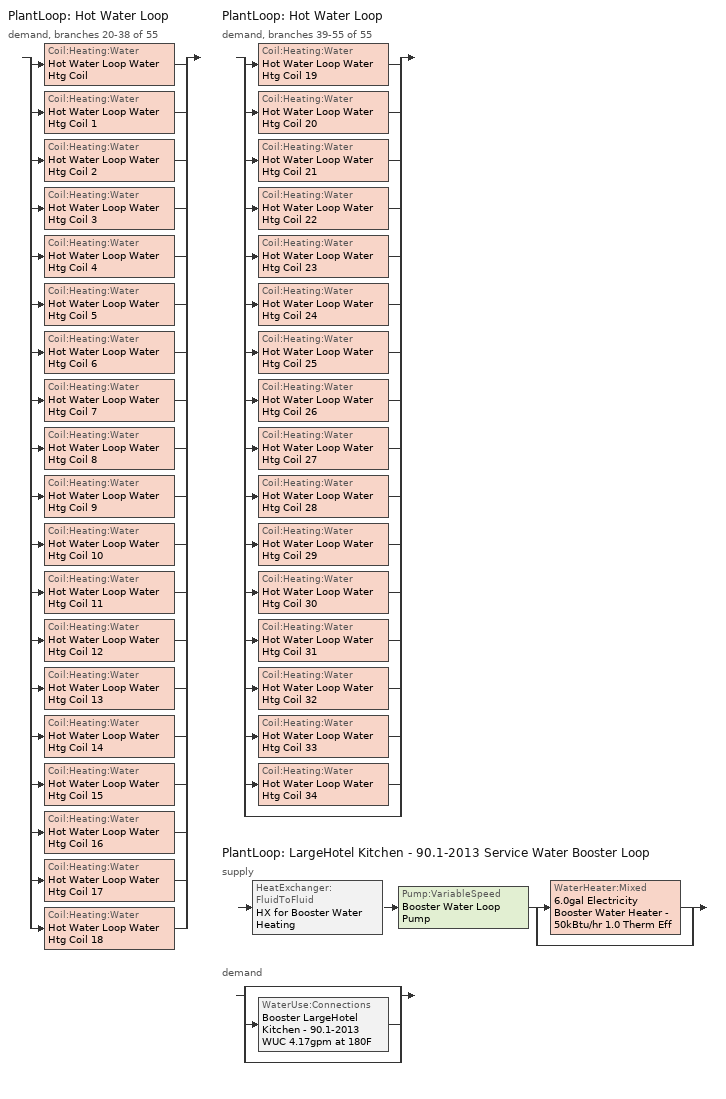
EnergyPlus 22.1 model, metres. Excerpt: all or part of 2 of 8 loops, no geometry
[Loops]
PlantLoop 'Hot Water Loop'
 demand, branches 20-38 of 55: split
  | Coil:Heating:Water 'Hot Water Loop Water Htg Coil'
  | Coil:Heating:Water 'Hot Water Loop Water Htg Coil 1'
  | Coil:Heating:Water 'Hot Water Loop Water Htg Coil 2'
  | Coil:Heating:Water 'Hot Water Loop Water Htg Coil 3'
  | Coil:Heating:Water 'Hot Water Loop Water Htg Coil 4'
  | Coil:Heating:Water 'Hot Water Loop Water Htg Coil 5'
  | Coil:Heating:Water 'Hot Water Loop Water Htg Coil 6'
  | Coil:Heating:Water 'Hot Water Loop Water Htg Coil 7'
  | Coil:Heating:Water 'Hot Water Loop Water Htg Coil 8'
  | Coil:Heating:Water 'Hot Water Loop Water Htg Coil 9'
  | Coil:Heating:Water 'Hot Water Loop Water Htg Coil 10'
  | Coil:Heating:Water 'Hot Water Loop Water Htg Coil 11'
  | Coil:Heating:Water 'Hot Water Loop Water Htg Coil 12'
  | Coil:Heating:Water 'Hot Water Loop Water Htg Coil 13'
  | Coil:Heating:Water 'Hot Water Loop Water Htg Coil 14'
  | Coil:Heating:Water 'Hot Water Loop Water Htg Coil 15'
  | Coil:Heating:Water 'Hot Water Loop Water Htg Coil 16'
  | Coil:Heating:Water 'Hot Water Loop Water Htg Coil 17'
  | Coil:Heating:Water 'Hot Water Loop Water Htg Coil 18'
PlantLoop 'Hot Water Loop'
 demand, branches 39-55 of 55: split
  | Coil:Heating:Water 'Hot Water Loop Water Htg Coil 19'
  | Coil:Heating:Water 'Hot Water Loop Water Htg Coil 20'
  | Coil:Heating:Water 'Hot Water Loop Water Htg Coil 21'
  | Coil:Heating:Water 'Hot Water Loop Water Htg Coil 22'
  | Coil:Heating:Water 'Hot Water Loop Water Htg Coil 23'
  | Coil:Heating:Water 'Hot Water Loop Water Htg Coil 24'
  | Coil:Heating:Water 'Hot Water Loop Water Htg Coil 25'
  | Coil:Heating:Water 'Hot Water Loop Water Htg Coil 26'
  | Coil:Heating:Water 'Hot Water Loop Water Htg Coil 27'
  | Coil:Heating:Water 'Hot Water Loop Water Htg Coil 28'
  | Coil:Heating:Water 'Hot Water Loop Water Htg Coil 29'
  | Coil:Heating:Water 'Hot Water Loop Water Htg Coil 30'
  | Coil:Heating:Water 'Hot Water Loop Water Htg Coil 31'
  | Coil:Heating:Water 'Hot Water Loop Water Htg Coil 32'
  | Coil:Heating:Water 'Hot Water Loop Water Htg Coil 33'
  | Coil:Heating:Water 'Hot Water Loop Water Htg Coil 34'
  | bypass
PlantLoop 'LargeHotel Kitchen - 90.1-2013 Service Water Booster Loop'
 supply: HeatExchanger:FluidToFluid 'HX for Booster Water Heating' > Pump:VariableSpeed 'Booster Water Loop Pump' > split
  | WaterHeater:Mixed '6.0gal Electricity Booster Water Heater - 50kBtu/hr 1.0 Therm Eff'
  | bypass
 demand: split
  | bypass
  | WaterUse:Connections 'Booster LargeHotel Kitchen - 90.1-2013 WUC 4.17gpm at 180F'
  | bypass
[ZoneControl:Thermostat] Temperature Difference Between Cutout And Setpoint {deltaC}=0
Name | Zone or ZoneList | Control Type Schedule | Control 1
Building Story 10 ThermalZone Thermostat | Building Story 10 ThermalZone | Building Story 10 ThermalZone Thermostat Schedule | Story Top Blended Space Type Thermostat
Building Story 10 ThermalZone 1 Thermostat | Building Story 10 ThermalZone 1 | Building Story 10 ThermalZone 1 Thermostat Schedule | Story Top Blended Space Type Thermostat 1
Building Story 10 ThermalZone 2 Thermostat | Building Story 10 ThermalZone 2 | Building Story 10 ThermalZone 2 Thermostat Schedule | Story Top Blended Space Type Thermostat 2
Building Story 10 ThermalZone 3 Thermostat | Building Story 10 ThermalZone 3 | Building Story 10 ThermalZone 3 Thermostat Schedule | Story Top Blended Space Type Thermostat 3
Building Story 10 ThermalZone 4 Thermostat | Building Story 10 ThermalZone 4 | Building Story 10 ThermalZone 4 Thermostat Schedule | Story Top Blended Space Type Thermostat 4
Building Story 4 ThermalZone Thermostat | Building Story 4 ThermalZone | Building Story 4 ThermalZone Thermostat Schedule | Story Mid3 Blended Space Type Thermostat
Building Story 4 ThermalZone 1 Thermostat | Building Story 4 ThermalZone 1 | Building Story 4 ThermalZone 1 Thermostat Schedule | Story Mid3 Blended Space Type Thermostat 1
Building Story 4 ThermalZone 2 Thermostat | Building Story 4 ThermalZone 2 | Building Story 4 ThermalZone 2 Thermostat Schedule | Story Mid3 Blended Space Type Thermostat 2
Building Story 4 ThermalZone 3 Thermostat | Building Story 4 ThermalZone 3 | Building Story 4 ThermalZone 3 Thermostat Schedule | Story Mid3 Blended Space Type Thermostat 3
Building Story 4 ThermalZone 4 Thermostat | Building Story 4 ThermalZone 4 | Building Story 4 ThermalZone 4 Thermostat Schedule | Story Mid3 Blended Space Type Thermostat 4
Building Story 5 ThermalZone Thermostat | Building Story 5 ThermalZone | Building Story 5 ThermalZone Thermostat Schedule | Story Mid4 Blended Space Type Thermostat
Building Story 5 ThermalZone 1 Thermostat | Building Story 5 ThermalZone 1 | Building Story 5 ThermalZone 1 Thermostat Schedule | Story Mid4 Blended Space Type Thermostat 1
Building Story 5 ThermalZone 2 Thermostat | Building Story 5 ThermalZone 2 | Building Story 5 ThermalZone 2 Thermostat Schedule | Story Mid4 Blended Space Type Thermostat 2
Building Story 5 ThermalZone 3 Thermostat | Building Story 5 ThermalZone 3 | Building Story 5 ThermalZone 3 Thermostat Schedule | Story Mid4 Blended Space Type Thermostat 3
Building Story 5 ThermalZone 4 Thermostat | Building Story 5 ThermalZone 4 | Building Story 5 ThermalZone 4 Thermostat Schedule | Story Mid4 Blended Space Type Thermostat 4
Building Story 6 ThermalZone Thermostat | Building Story 6 ThermalZone | Building Story 6 ThermalZone Thermostat Schedule | Story Mid5 Blended Space Type Thermostat
Building Story 6 ThermalZone 1 Thermostat | Building Story 6 ThermalZone 1 | Building Story 6 ThermalZone 1 Thermostat Schedule | Story Mid5 Blended Space Type Thermostat 1
Building Story 6 ThermalZone 2 Thermostat | Building Story 6 ThermalZone 2 | Building Story 6 ThermalZone 2 Thermostat Schedule | Story Mid5 Blended Space Type Thermostat 2
Building Story 6 ThermalZone 3 Thermostat | Building Story 6 ThermalZone 3 | Building Story 6 ThermalZone 3 Thermostat Schedule | Story Mid5 Blended Space Type Thermostat 3
Building Story 6 ThermalZone 4 Thermostat | Building Story 6 ThermalZone 4 | Building Story 6 ThermalZone 4 Thermostat Schedule | Story Mid5 Blended Space Type Thermostat 4
Building Story 7 ThermalZone Thermostat | Building Story 7 ThermalZone | Building Story 7 ThermalZone Thermostat Schedule | Story Mid6 Blended Space Type Thermostat
Building Story 7 ThermalZone 1 Thermostat | Building Story 7 ThermalZone 1 | Building Story 7 ThermalZone 1 Thermostat Schedule | Story Mid6 Blended Space Type Thermostat 1
Building Story 7 ThermalZone 2 Thermostat | Building Story 7 ThermalZone 2 | Building Story 7 ThermalZone 2 Thermostat Schedule | Story Mid6 Blended Space Type Thermostat 2
Building Story 7 ThermalZone 3 Thermostat | Building Story 7 ThermalZone 3 | Building Story 7 ThermalZone 3 Thermostat Schedule | Story Mid6 Blended Space Type Thermostat 3
Building Story 7 ThermalZone 4 Thermostat | Building Story 7 ThermalZone 4 | Building Story 7 ThermalZone 4 Thermostat Schedule | Story Mid6 Blended Space Type Thermostat 4
Building Story 8 ThermalZone Thermostat | Building Story 8 ThermalZone | Building Story 8 ThermalZone Thermostat Schedule | Story Mid7 Blended Space Type Thermostat
Building Story 8 ThermalZone 1 Thermostat | Building Story 8 ThermalZone 1 | Building Story 8 ThermalZone 1 Thermostat Schedule | Story Mid7 Blended Space Type Thermostat 1
Building Story 8 ThermalZone 2 Thermostat | Building Story 8 ThermalZone 2 | Building Story 8 ThermalZone 2 Thermostat Schedule | Story Mid7 Blended Space Type Thermostat 2
Building Story 8 ThermalZone 3 Thermostat | Building Story 8 ThermalZone 3 | Building Story 8 ThermalZone 3 Thermostat Schedule | Story Mid7 Blended Space Type Thermostat 3
Building Story 8 ThermalZone 4 Thermostat | Building Story 8 ThermalZone 4 | Building Story 8 ThermalZone 4 Thermostat Schedule | Story Mid7 Blended Space Type Thermostat 4
Building Story 9 ThermalZone Thermostat | Building Story 9 ThermalZone | Building Story 9 ThermalZone Thermostat Schedule | Story Mid8 Blended Space Type Thermostat
Building Story 9 ThermalZone 1 Thermostat | Building Story 9 ThermalZone 1 | Building Story 9 ThermalZone 1 Thermostat Schedule | Story Mid8 Blended Space Type Thermostat 1
Building Story 9 ThermalZone 2 Thermostat | Building Story 9 ThermalZone 2 | Building Story 9 ThermalZone 2 Thermostat Schedule | Story Mid8 Blended Space Type Thermostat 2
Building Story 9 ThermalZone 3 Thermostat | Building Story 9 ThermalZone 3 | Building Story 9 ThermalZone 3 Thermostat Schedule | Story Mid8 Blended Space Type Thermostat 3
Building Story 9 ThermalZone 4 Thermostat | Building Story 9 ThermalZone 4 | Building Story 9 ThermalZone 4 Thermostat Schedule | Story Mid8 Blended Space Type Thermostat 4
[ThermostatSetpoint:DualSetpoint] Heating Setpoint Temperature Schedule=HotelLarge Adva_OccGuestRoom_HtgSP_Sch; Cooling Setpoint Temperature Schedule=HotelLarge Adva_OccGuestRoom_ClgSP_Sch
Story Top Blended Space Type Thermostat; Story Top Blended Space Type Thermostat 1; Story Top Blended Space Type Thermostat 2; Story Top Blended Space Type Thermostat 3; Story Top Blended Space Type Thermostat 4; Story Mid3 Blended Space Type Thermostat; Story Mid3 Blended Space Type Thermostat 1; Story Mid3 Blended Space Type Thermostat 2; Story Mid3 Blended Space Type Thermostat 3; Story Mid3 Blended Space Type Thermostat 4; Story Mid4 Blended Space Type Thermostat; Story Mid4 Blended Space Type Thermostat 1; Story Mid4 Blended Space Type Thermostat 2; Story Mid4 Blended Space Type Thermostat 3; Story Mid4 Blended Space Type Thermostat 4; Story Mid5 Blended Space Type Thermostat; Story Mid5 Blended Space Type Thermostat 1; Story Mid5 Blended Space Type Thermostat 2; Story Mid5 Blended Space Type Thermostat 3; Story Mid5 Blended Space Type Thermostat 4; Story Mid6 Blended Space Type Thermostat; Story Mid6 Blended Space Type Thermostat 1; Story Mid6 Blended Space Type Thermostat 2; Story Mid6 Blended Space Type Thermostat 3; Story Mid6 Blended Space Type Thermostat 4; Story Mid7 Blended Space Type Thermostat; Story Mid7 Blended Space Type Thermostat 1; Story Mid7 Blended Space Type Thermostat 2; Story Mid7 Blended Space Type Thermostat 3; Story Mid7 Blended Space Type Thermostat 4; Story Mid8 Blended Space Type Thermostat; Story Mid8 Blended Space Type Thermostat 1; Story Mid8 Blended Space Type Thermostat 2; Story Mid8 Blended Space Type Thermostat 3; Story Mid8 Blended Space Type Thermostat 4
[Coil:Heating:Water] Availability Schedule=Always On Discrete; U-Factor Times Area Value {W/K}=Autosize; Maximum Water Flow Rate {m3/s}=Autosize; Performance Input Method=UFactorTimesAreaAndDesignWaterFlowRate; Rated Capacity {W}=Autosize; Rated Inlet Water Temperature {C}=82.2222; Rated Inlet Air Temperature {C}=16.6; Rated Outlet Water Temperature {C}=71.1111; Rated Outlet Air Temperature {C}=32.2; Rated Ratio for Air and Water Convection=0.5
Hot Water Loop Water Htg Coil; Hot Water Loop Water Htg Coil 2; Hot Water Loop Water Htg Coil 4; Hot Water Loop Water Htg Coil 1; Hot Water Loop Water Htg Coil 3; Hot Water Loop Water Htg Coil 5; Hot Water Loop Water Htg Coil 7; Hot Water Loop Water Htg Coil 9; Hot Water Loop Water Htg Coil 6; Hot Water Loop Water Htg Coil 8; Hot Water Loop Water Htg Coil 10; Hot Water Loop Water Htg Coil 12; Hot Water Loop Water Htg Coil 14; Hot Water Loop Water Htg Coil 11; Hot Water Loop Water Htg Coil 13; Hot Water Loop Water Htg Coil 15; Hot Water Loop Water Htg Coil 17; Hot Water Loop Water Htg Coil 19; Hot Water Loop Water Htg Coil 16; Hot Water Loop Water Htg Coil 18; Hot Water Loop Water Htg Coil 20; Hot Water Loop Water Htg Coil 22; Hot Water Loop Water Htg Coil 24; Hot Water Loop Water Htg Coil 21; Hot Water Loop Water Htg Coil 23; Hot Water Loop Water Htg Coil 25; Hot Water Loop Water Htg Coil 27; Hot Water Loop Water Htg Coil 29; Hot Water Loop Water Htg Coil 26; Hot Water Loop Water Htg Coil 28; Hot Water Loop Water Htg Coil 30; Hot Water Loop Water Htg Coil 32; Hot Water Loop Water Htg Coil 34; Hot Water Loop Water Htg Coil 31; Hot Water Loop Water Htg Coil 33
[Zone equipment]
Building Story 10 ThermalZone: Building Story 10 ThermalZone PTAC
Building Story 10 ThermalZone 1: Building Story 10 ThermalZone 1 PTAC
Building Story 10 ThermalZone 2: Building Story 10 ThermalZone 2 PTAC
Building Story 10 ThermalZone 3: Building Story 10 ThermalZone 3 PTAC
Building Story 10 ThermalZone 4: Building Story 10 ThermalZone 4 PTAC
Building Story 4 ThermalZone: Building Story 4 ThermalZone PTAC
Building Story 4 ThermalZone 1: Building Story 4 ThermalZone 1 PTAC
Building Story 4 ThermalZone 2: Building Story 4 ThermalZone 2 PTAC
Building Story 4 ThermalZone 3: Building Story 4 ThermalZone 3 PTAC
Building Story 4 ThermalZone 4: Building Story 4 ThermalZone 4 PTAC
Building Story 5 ThermalZone: Building Story 5 ThermalZone PTAC
Building Story 5 ThermalZone 1: Building Story 5 ThermalZone 1 PTAC
Building Story 5 ThermalZone 2: Building Story 5 ThermalZone 2 PTAC
Building Story 5 ThermalZone 3: Building Story 5 ThermalZone 3 PTAC
Building Story 5 ThermalZone 4: Building Story 5 ThermalZone 4 PTAC
Building Story 6 ThermalZone: Building Story 6 ThermalZone PTAC
Building Story 6 ThermalZone 1: Building Story 6 ThermalZone 1 PTAC
Building Story 6 ThermalZone 2: Building Story 6 ThermalZone 2 PTAC
Building Story 6 ThermalZone 3: Building Story 6 ThermalZone 3 PTAC
Building Story 6 ThermalZone 4: Building Story 6 ThermalZone 4 PTAC
Building Story 7 ThermalZone: Building Story 7 ThermalZone PTAC
Building Story 7 ThermalZone 1: Building Story 7 ThermalZone 1 PTAC
Building Story 7 ThermalZone 2: Building Story 7 ThermalZone 2 PTAC
Building Story 7 ThermalZone 3: Building Story 7 ThermalZone 3 PTAC
Building Story 7 ThermalZone 4: Building Story 7 ThermalZone 4 PTAC
Building Story 8 ThermalZone: Building Story 8 ThermalZone PTAC
Building Story 8 ThermalZone 1: Building Story 8 ThermalZone 1 PTAC
Building Story 8 ThermalZone 2: Building Story 8 ThermalZone 2 PTAC
Building Story 8 ThermalZone 3: Building Story 8 ThermalZone 3 PTAC
Building Story 8 ThermalZone 4: Building Story 8 ThermalZone 4 PTAC
Building Story 9 ThermalZone: Building Story 9 ThermalZone PTAC
Building Story 9 ThermalZone 1: Building Story 9 ThermalZone 1 PTAC
Building Story 9 ThermalZone 2: Building Story 9 ThermalZone 2 PTAC
Building Story 9 ThermalZone 3: Building Story 9 ThermalZone 3 PTAC
Building Story 9 ThermalZone 4: Building Story 9 ThermalZone 4 PTAC
[Sizing:Zone] Zone Cooling Design Supply Air Temperature Input Method=SupplyAirTemperature; Zone Cooling Design Supply Air Temperature {C}=13.8889; Zone Cooling Design Supply Air Temperature Difference {deltaC}=11.11; Zone Heating Design Supply Air Temperature Input Method=SupplyAirTemperature; Zone Heating Design Supply Air Temperature {C}=50; Zone Heating Design Supply Air Temperature Difference {deltaC}=11.11; Zone Cooling Design Supply Air Humidity Ratio {kgWater/kgDryAir}=0.008; Zone Heating Design Supply Air Humidity Ratio {kgWater/kgDryAir}=0.008; Cooling Design Air Flow Method=DesignDay; Cooling Design Air Flow Rate {m3/s}=0; Cooling Minimum Air Flow per Zone Floor Area {m3/s-m2}=0.000762; Cooling Minimum Air Flow {m3/s}=0; Cooling Minimum Air Flow Fraction=0; Heating Design Air Flow Method=DesignDay; Heating Design Air Flow Rate {m3/s}=0; Heating Maximum Air Flow per Zone Floor Area {m3/s-m2}=0.002032; Heating Maximum Air Flow {m3/s}=0.141576; Heating Maximum Air Flow Fraction=0.3; Account for Dedicated Outdoor Air System=No
Name | Design Specification Outdoor Air Object
Building Story 10 ThermalZone; Building Story 10 ThermalZone 1; Building Story 10 ThermalZone 2; Building Story 10 ThermalZone 3; Building Story 10 ThermalZone 4 | Blended OA 9
Building Story 4 ThermalZone; Building Story 4 ThermalZone 1; Building Story 4 ThermalZone 2; Building Story 4 ThermalZone 3; Building Story 4 ThermalZone 4 | Blended OA 3
Building Story 5 ThermalZone; Building Story 5 ThermalZone 1; Building Story 5 ThermalZone 2; Building Story 5 ThermalZone 3; Building Story 5 ThermalZone 4 | Blended OA 4
Building Story 6 ThermalZone; Building Story 6 ThermalZone 1; Building Story 6 ThermalZone 2; Building Story 6 ThermalZone 3; Building Story 6 ThermalZone 4 | Blended OA 5
Building Story 7 ThermalZone; Building Story 7 ThermalZone 1; Building Story 7 ThermalZone 2; Building Story 7 ThermalZone 3; Building Story 7 ThermalZone 4 | Blended OA 6
Building Story 8 ThermalZone; Building Story 8 ThermalZone 1; Building Story 8 ThermalZone 2; Building Story 8 ThermalZone 3; Building Story 8 ThermalZone 4 | Blended OA 7
Building Story 9 ThermalZone; Building Story 9 ThermalZone 1; Building Story 9 ThermalZone 2; Building Story 9 ThermalZone 3; Building Story 9 ThermalZone 4 | Blended OA 8
[DesignSpecification:OutdoorAir] Outdoor Air Method=Sum; Outdoor Air Flow per Person {m3/s-person}=0.00235974; Outdoor Air Flow per Zone Floor Area {m3/s-m2}=0.0003048; Outdoor Air Flow per Zone {m3/s}=0; Outdoor Air Flow Air Changes per Hour {1/hr}=0
Blended OA 9; Blended OA 3; Blended OA 4; Blended OA 5; Blended OA 6; Blended OA 7; Blended OA 8
[ZoneHVAC:PackagedTerminalAirConditioner] Availability Schedule=Always On Discrete; Cooling Supply Air Flow Rate {m3/s}=Autosize; Heating Supply Air Flow Rate {m3/s}=Autosize; No Load Supply Air Flow Rate {m3/s}=Autosize; Cooling Outdoor Air Flow Rate {m3/s}=Autosize; Heating Outdoor Air Flow Rate {m3/s}=Autosize; No Load Outdoor Air Flow Rate {m3/s}=Autosize; Fan Placement=DrawThrough; Supply Air Fan Operating Mode Schedule=Always Off Discrete
Name | Supply Air Fan | Heating Coil | Cooling Coil
Building Story 10 ThermalZone PTAC | Building Story 10 ThermalZone PTAC Fan | Hot Water Loop Water Htg Coil | Building Story 10 ThermalZone PTAC 1spd DX AC Clg Coil 371kBtu/hr 9.5EER
Building Story 10 ThermalZone 1 PTAC | Building Story 10 ThermalZone 1 PTAC Fan | Hot Water Loop Water Htg Coil 2 | Building Story 10 ThermalZone 1 PTAC 1spd DX AC Clg Coil 79kBtu/hr 9.5EER
Building Story 10 ThermalZone 2 PTAC | Building Story 10 ThermalZone 2 PTAC Fan | Hot Water Loop Water Htg Coil 4 | Building Story 10 ThermalZone 2 PTAC 1spd DX AC Clg Coil 136kBtu/hr 9.5EER
Building Story 10 ThermalZone 3 PTAC | Building Story 10 ThermalZone 3 PTAC Fan | Hot Water Loop Water Htg Coil 1 | Building Story 10 ThermalZone 3 PTAC 1spd DX AC Clg Coil 54kBtu/hr 9.5EER
Building Story 10 ThermalZone 4 PTAC | Building Story 10 ThermalZone 4 PTAC Fan | Hot Water Loop Water Htg Coil 3 | Building Story 10 ThermalZone 4 PTAC 1spd DX AC Clg Coil 119kBtu/hr 9.5EER
Building Story 4 ThermalZone PTAC | Building Story 4 ThermalZone PTAC Fan | Hot Water Loop Water Htg Coil 5 | Building Story 4 ThermalZone PTAC 1spd DX AC Clg Coil 282kBtu/hr 9.5EER
Building Story 4 ThermalZone 1 PTAC | Building Story 4 ThermalZone 1 PTAC Fan | Hot Water Loop Water Htg Coil 7 | Building Story 4 ThermalZone 1 PTAC 1spd DX AC Clg Coil 78kBtu/hr 9.5EER
Building Story 4 ThermalZone 2 PTAC | Building Story 4 ThermalZone 2 PTAC Fan | Hot Water Loop Water Htg Coil 9 | Building Story 4 ThermalZone 2 PTAC 1spd DX AC Clg Coil 123kBtu/hr 9.5EER
Building Story 4 ThermalZone 3 PTAC | Building Story 4 ThermalZone 3 PTAC Fan | Hot Water Loop Water Htg Coil 6 | Building Story 4 ThermalZone 3 PTAC 1spd DX AC Clg Coil 50kBtu/hr 9.5EER
Building Story 4 ThermalZone 4 PTAC | Building Story 4 ThermalZone 4 PTAC Fan | Hot Water Loop Water Htg Coil 8 | Building Story 4 ThermalZone 4 PTAC 1spd DX AC Clg Coil 107kBtu/hr 9.5EER
Building Story 5 ThermalZone PTAC | Building Story 5 ThermalZone PTAC Fan | Hot Water Loop Water Htg Coil 10 | Building Story 5 ThermalZone PTAC 1spd DX AC Clg Coil 283kBtu/hr 9.5EER
Building Story 5 ThermalZone 1 PTAC | Building Story 5 ThermalZone 1 PTAC Fan | Hot Water Loop Water Htg Coil 12 | Building Story 5 ThermalZone 1 PTAC 1spd DX AC Clg Coil 78kBtu/hr 9.5EER
Building Story 5 ThermalZone 2 PTAC | Building Story 5 ThermalZone 2 PTAC Fan | Hot Water Loop Water Htg Coil 14 | Building Story 5 ThermalZone 2 PTAC 1spd DX AC Clg Coil 135kBtu/hr 9.5EER
Building Story 5 ThermalZone 3 PTAC | Building Story 5 ThermalZone 3 PTAC Fan | Hot Water Loop Water Htg Coil 11 | Building Story 5 ThermalZone 3 PTAC 1spd DX AC Clg Coil 53kBtu/hr 9.5EER
Building Story 5 ThermalZone 4 PTAC | Building Story 5 ThermalZone 4 PTAC Fan | Hot Water Loop Water Htg Coil 13 | Building Story 5 ThermalZone 4 PTAC 1spd DX AC Clg Coil 119kBtu/hr 9.5EER
Building Story 6 ThermalZone PTAC | Building Story 6 ThermalZone PTAC Fan | Hot Water Loop Water Htg Coil 15 | Building Story 6 ThermalZone PTAC 1spd DX AC Clg Coil 282kBtu/hr 9.5EER
Building Story 6 ThermalZone 1 PTAC | Building Story 6 ThermalZone 1 PTAC Fan | Hot Water Loop Water Htg Coil 17 | Building Story 6 ThermalZone 1 PTAC 1spd DX AC Clg Coil 78kBtu/hr 9.5EER
Building Story 6 ThermalZone 2 PTAC | Building Story 6 ThermalZone 2 PTAC Fan | Hot Water Loop Water Htg Coil 19 | Building Story 6 ThermalZone 2 PTAC 1spd DX AC Clg Coil 135kBtu/hr 9.5EER
Building Story 6 ThermalZone 3 PTAC | Building Story 6 ThermalZone 3 PTAC Fan | Hot Water Loop Water Htg Coil 16 | Building Story 6 ThermalZone 3 PTAC 1spd DX AC Clg Coil 54kBtu/hr 9.5EER
Building Story 6 ThermalZone 4 PTAC | Building Story 6 ThermalZone 4 PTAC Fan | Hot Water Loop Water Htg Coil 18 | Building Story 6 ThermalZone 4 PTAC 1spd DX AC Clg Coil 118kBtu/hr 9.5EER
Building Story 7 ThermalZone PTAC | Building Story 7 ThermalZone PTAC Fan | Hot Water Loop Water Htg Coil 20 | Building Story 7 ThermalZone PTAC 1spd DX AC Clg Coil 282kBtu/hr 9.5EER
Building Story 7 ThermalZone 1 PTAC | Building Story 7 ThermalZone 1 PTAC Fan | Hot Water Loop Water Htg Coil 22 | Building Story 7 ThermalZone 1 PTAC 1spd DX AC Clg Coil 78kBtu/hr 9.5EER
Building Story 7 ThermalZone 2 PTAC | Building Story 7 ThermalZone 2 PTAC Fan | Hot Water Loop Water Htg Coil 24 | Building Story 7 ThermalZone 2 PTAC 1spd DX AC Clg Coil 135kBtu/hr 9.5EER
Building Story 7 ThermalZone 3 PTAC | Building Story 7 ThermalZone 3 PTAC Fan | Hot Water Loop Water Htg Coil 21 | Building Story 7 ThermalZone 3 PTAC 1spd DX AC Clg Coil 54kBtu/hr 9.5EER
Building Story 7 ThermalZone 4 PTAC | Building Story 7 ThermalZone 4 PTAC Fan | Hot Water Loop Water Htg Coil 23 | Building Story 7 ThermalZone 4 PTAC 1spd DX AC Clg Coil 118kBtu/hr 9.5EER
Building Story 8 ThermalZone PTAC | Building Story 8 ThermalZone PTAC Fan | Hot Water Loop Water Htg Coil 25 | Building Story 8 ThermalZone PTAC 1spd DX AC Clg Coil 282kBtu/hr 9.5EER
Building Story 8 ThermalZone 1 PTAC | Building Story 8 ThermalZone 1 PTAC Fan | Hot Water Loop Water Htg Coil 27 | Building Story 8 ThermalZone 1 PTAC 1spd DX AC Clg Coil 78kBtu/hr 9.5EER
Building Story 8 ThermalZone 2 PTAC | Building Story 8 ThermalZone 2 PTAC Fan | Hot Water Loop Water Htg Coil 29 | Building Story 8 ThermalZone 2 PTAC 1spd DX AC Clg Coil 135kBtu/hr 9.5EER
Building Story 8 ThermalZone 3 PTAC | Building Story 8 ThermalZone 3 PTAC Fan | Hot Water Loop Water Htg Coil 26 | Building Story 8 ThermalZone 3 PTAC 1spd DX AC Clg Coil 54kBtu/hr 9.5EER
Building Story 8 ThermalZone 4 PTAC | Building Story 8 ThermalZone 4 PTAC Fan | Hot Water Loop Water Htg Coil 28 | Building Story 8 ThermalZone 4 PTAC 1spd DX AC Clg Coil 118kBtu/hr 9.5EER
Building Story 9 ThermalZone PTAC | Building Story 9 ThermalZone PTAC Fan | Hot Water Loop Water Htg Coil 30 | Building Story 9 ThermalZone PTAC 1spd DX AC Clg Coil 282kBtu/hr 9.5EER
Building Story 9 ThermalZone 1 PTAC | Building Story 9 ThermalZone 1 PTAC Fan | Hot Water Loop Water Htg Coil 32 | Building Story 9 ThermalZone 1 PTAC 1spd DX AC Clg Coil 78kBtu/hr 9.5EER
Building Story 9 ThermalZone 2 PTAC | Building Story 9 ThermalZone 2 PTAC Fan | Hot Water Loop Water Htg Coil 34 | Building Story 9 ThermalZone 2 PTAC 1spd DX AC Clg Coil 134kBtu/hr 9.5EER
Building Story 9 ThermalZone 3 PTAC | Building Story 9 ThermalZone 3 PTAC Fan | Hot Water Loop Water Htg Coil 31 | Building Story 9 ThermalZone 3 PTAC 1spd DX AC Clg Coil 54kBtu/hr 9.5EER
Building Story 9 ThermalZone 4 PTAC | Building Story 9 ThermalZone 4 PTAC Fan | Hot Water Loop Water Htg Coil 33 | Building Story 9 ThermalZone 4 PTAC 1spd DX AC Clg Coil 118kBtu/hr 9.5EER
[Fan:OnOff] Availability Schedule=Always On Discrete; Fan Total Efficiency=0.385; Pressure Rise {Pa}=331.288; Maximum Flow Rate {m3/s}=Autosize; Motor Efficiency=0.7; Motor In Airstream Fraction=1
Name | Fan Power Ratio Function of Speed Ratio Curve | Fan Efficiency Ratio Function of Speed Ratio Curve
Building Story 10 ThermalZone PTAC Fan | Fan On Off Power Curve | Fan On Off Efficiency Curve
Building Story 10 ThermalZone 1 PTAC Fan | Fan On Off Power Curve 2 | Fan On Off Efficiency Curve 2
Building Story 10 ThermalZone 2 PTAC Fan | Fan On Off Power Curve 4 | Fan On Off Efficiency Curve 4
Building Story 10 ThermalZone 3 PTAC Fan | Fan On Off Power Curve 1 | Fan On Off Efficiency Curve 1
Building Story 10 ThermalZone 4 PTAC Fan | Fan On Off Power Curve 3 | Fan On Off Efficiency Curve 3
Building Story 4 ThermalZone PTAC Fan | Fan On Off Power Curve 5 | Fan On Off Efficiency Curve 5
Building Story 4 ThermalZone 1 PTAC Fan | Fan On Off Power Curve 7 | Fan On Off Efficiency Curve 7
Building Story 4 ThermalZone 2 PTAC Fan | Fan On Off Power Curve 9 | Fan On Off Efficiency Curve 9
Building Story 4 ThermalZone 3 PTAC Fan | Fan On Off Power Curve 6 | Fan On Off Efficiency Curve 6
Building Story 4 ThermalZone 4 PTAC Fan | Fan On Off Power Curve 8 | Fan On Off Efficiency Curve 8
Building Story 5 ThermalZone PTAC Fan | Fan On Off Power Curve 10 | Fan On Off Efficiency Curve 10
Building Story 5 ThermalZone 1 PTAC Fan | Fan On Off Power Curve 12 | Fan On Off Efficiency Curve 12
Building Story 5 ThermalZone 2 PTAC Fan | Fan On Off Power Curve 14 | Fan On Off Efficiency Curve 14
Building Story 5 ThermalZone 3 PTAC Fan | Fan On Off Power Curve 11 | Fan On Off Efficiency Curve 11
Building Story 5 ThermalZone 4 PTAC Fan | Fan On Off Power Curve 13 | Fan On Off Efficiency Curve 13
Building Story 6 ThermalZone PTAC Fan | Fan On Off Power Curve 15 | Fan On Off Efficiency Curve 15
Building Story 6 ThermalZone 1 PTAC Fan | Fan On Off Power Curve 17 | Fan On Off Efficiency Curve 17
Building Story 6 ThermalZone 2 PTAC Fan | Fan On Off Power Curve 19 | Fan On Off Efficiency Curve 19
Building Story 6 ThermalZone 3 PTAC Fan | Fan On Off Power Curve 16 | Fan On Off Efficiency Curve 16
Building Story 6 ThermalZone 4 PTAC Fan | Fan On Off Power Curve 18 | Fan On Off Efficiency Curve 18
Building Story 7 ThermalZone PTAC Fan | Fan On Off Power Curve 20 | Fan On Off Efficiency Curve 20
Building Story 7 ThermalZone 1 PTAC Fan | Fan On Off Power Curve 22 | Fan On Off Efficiency Curve 22
Building Story 7 ThermalZone 2 PTAC Fan | Fan On Off Power Curve 24 | Fan On Off Efficiency Curve 24
Building Story 7 ThermalZone 3 PTAC Fan | Fan On Off Power Curve 21 | Fan On Off Efficiency Curve 21
Building Story 7 ThermalZone 4 PTAC Fan | Fan On Off Power Curve 23 | Fan On Off Efficiency Curve 23
Building Story 8 ThermalZone PTAC Fan | Fan On Off Power Curve 25 | Fan On Off Efficiency Curve 25
Building Story 8 ThermalZone 1 PTAC Fan | Fan On Off Power Curve 27 | Fan On Off Efficiency Curve 27
Building Story 8 ThermalZone 2 PTAC Fan | Fan On Off Power Curve 29 | Fan On Off Efficiency Curve 29
Building Story 8 ThermalZone 3 PTAC Fan | Fan On Off Power Curve 26 | Fan On Off Efficiency Curve 26
Building Story 8 ThermalZone 4 PTAC Fan | Fan On Off Power Curve 28 | Fan On Off Efficiency Curve 28
Building Story 9 ThermalZone PTAC Fan | Fan On Off Power Curve 30 | Fan On Off Efficiency Curve 30
Building Story 9 ThermalZone 1 PTAC Fan | Fan On Off Power Curve 32 | Fan On Off Efficiency Curve 32
Building Story 9 ThermalZone 2 PTAC Fan | Fan On Off Power Curve 34 | Fan On Off Efficiency Curve 34
Building Story 9 ThermalZone 3 PTAC Fan | Fan On Off Power Curve 31 | Fan On Off Efficiency Curve 31
Building Story 9 ThermalZone 4 PTAC Fan | Fan On Off Power Curve 33 | Fan On Off Efficiency Curve 33
[Coil:Cooling:DX:SingleSpeed] Availability Schedule=Always On Discrete; Gross Rated Total Cooling Capacity {W}=Autosize; Gross Rated Sensible Heat Ratio=Autosize; Gross Rated Cooling COP {W/W}=3.2994; Rated Air Flow Rate {m3/s}=Autosize; Rated Evaporator Fan Power Per Volume Flow Rate {W/(m3/s)}=773.3; Total Cooling Capacity Function of Temperature Curve=PSZ-Fine Storage DX Coil Cap-FT; Total Cooling Capacity Function of Flow Fraction Curve=DX Coil Cap-FF; Energy Input Ratio Function of Temperature Curve=PSZ-AC DX Coil EIR-FT; Energy Input Ratio Function of Flow Fraction Curve=Split DX Coil EIR-FF; Part Load Fraction Correlation Curve=HPACCOOLPLFFPLR; Minimum Outdoor Dry-Bulb Temperature for Compressor Operation {C}=-25; Condenser Type=AirCooled; Evaporative Condenser Effectiveness=0; Evaporative Condenser Air Flow Rate {m3/s}=Autosize; Evaporative Condenser Pump Rated Power Consumption {W}=Autosize; Crankcase Heater Capacity {W}=0; Maximum Outdoor Dry-Bulb Temperature for Crankcase Heater Operation {C}=0; Basin Heater Capacity {W/K}=0; Basin Heater Setpoint Temperature {C}=10
Building Story 10 ThermalZone PTAC 1spd DX AC Clg Coil 371kBtu/hr 9.5EER; Building Story 10 ThermalZone 1 PTAC 1spd DX AC Clg Coil 79kBtu/hr 9.5EER; Building Story 10 ThermalZone 2 PTAC 1spd DX AC Clg Coil 136kBtu/hr 9.5EER; Building Story 10 ThermalZone 3 PTAC 1spd DX AC Clg Coil 54kBtu/hr 9.5EER; Building Story 10 ThermalZone 4 PTAC 1spd DX AC Clg Coil 119kBtu/hr 9.5EER; Building Story 4 ThermalZone PTAC 1spd DX AC Clg Coil 282kBtu/hr 9.5EER; Building Story 4 ThermalZone 1 PTAC 1spd DX AC Clg Coil 78kBtu/hr 9.5EER; Building Story 4 ThermalZone 2 PTAC 1spd DX AC Clg Coil 123kBtu/hr 9.5EER; Building Story 4 ThermalZone 3 PTAC 1spd DX AC Clg Coil 50kBtu/hr 9.5EER; Building Story 4 ThermalZone 4 PTAC 1spd DX AC Clg Coil 107kBtu/hr 9.5EER; Building Story 5 ThermalZone PTAC 1spd DX AC Clg Coil 283kBtu/hr 9.5EER; Building Story 5 ThermalZone 1 PTAC 1spd DX AC Clg Coil 78kBtu/hr 9.5EER; Building Story 5 ThermalZone 2 PTAC 1spd DX AC Clg Coil 135kBtu/hr 9.5EER; Building Story 5 ThermalZone 3 PTAC 1spd DX AC Clg Coil 53kBtu/hr 9.5EER; Building Story 5 ThermalZone 4 PTAC 1spd DX AC Clg Coil 119kBtu/hr 9.5EER; Building Story 6 ThermalZone PTAC 1spd DX AC Clg Coil 282kBtu/hr 9.5EER; Building Story 6 ThermalZone 1 PTAC 1spd DX AC Clg Coil 78kBtu/hr 9.5EER; Building Story 6 ThermalZone 2 PTAC 1spd DX AC Clg Coil 135kBtu/hr 9.5EER; Building Story 6 ThermalZone 3 PTAC 1spd DX AC Clg Coil 54kBtu/hr 9.5EER; Building Story 6 ThermalZone 4 PTAC 1spd DX AC Clg Coil 118kBtu/hr 9.5EER; Building Story 7 ThermalZone PTAC 1spd DX AC Clg Coil 282kBtu/hr 9.5EER; Building Story 7 ThermalZone 1 PTAC 1spd DX AC Clg Coil 78kBtu/hr 9.5EER; Building Story 7 ThermalZone 2 PTAC 1spd DX AC Clg Coil 135kBtu/hr 9.5EER; Building Story 7 ThermalZone 3 PTAC 1spd DX AC Clg Coil 54kBtu/hr 9.5EER; Building Story 7 ThermalZone 4 PTAC 1spd DX AC Clg Coil 118kBtu/hr 9.5EER; Building Story 8 ThermalZone PTAC 1spd DX AC Clg Coil 282kBtu/hr 9.5EER; Building Story 8 ThermalZone 1 PTAC 1spd DX AC Clg Coil 78kBtu/hr 9.5EER; Building Story 8 ThermalZone 2 PTAC 1spd DX AC Clg Coil 135kBtu/hr 9.5EER; Building Story 8 ThermalZone 3 PTAC 1spd DX AC Clg Coil 54kBtu/hr 9.5EER; Building Story 8 ThermalZone 4 PTAC 1spd DX AC Clg Coil 118kBtu/hr 9.5EER; Building Story 9 ThermalZone PTAC 1spd DX AC Clg Coil 282kBtu/hr 9.5EER; Building Story 9 ThermalZone 1 PTAC 1spd DX AC Clg Coil 78kBtu/hr 9.5EER; Building Story 9 ThermalZone 2 PTAC 1spd DX AC Clg Coil 134kBtu/hr 9.5EER; Building Story 9 ThermalZone 3 PTAC 1spd DX AC Clg Coil 54kBtu/hr 9.5EER; Building Story 9 ThermalZone 4 PTAC 1spd DX AC Clg Coil 118kBtu/hr 9.5EER
[PlantLoop]
LargeHotel Kitchen - 90.1-2013 Service Water Booster Loop: Fluid Type=Water; Plant Equipment Operation Scheme=LargeHotel Kitchen - 90.1-2013 Service Water Booster Loop Operation Schemes; Maximum Loop Temperature {C}=100; Minimum Loop Temperature {C}=0; Maximum Loop Flow Rate {m3/s}=Autosize; Minimum Loop Flow Rate {m3/s}=0; Plant Loop Volume {m3}=Autocalculate; Load Distribution Scheme=Optimal; Plant Loop Demand Calculation Scheme=SingleSetpoint; Common Pipe Simulation=None
[Sizing:Plant]
LargeHotel Kitchen - 90.1-2013 Service Water Booster Loop: Loop Type=Heating; Design Loop Exit Temperature {C}=82.2222; Loop Design Temperature Difference {deltaC}=5; Sizing Option=NonCoincident; Zone Timesteps in Averaging Window=1; Coincident Sizing Factor Mode=None
[Pump:VariableSpeed]
Booster Water Loop Pump: Design Maximum Flow Rate {m3/s}=Autosize; Design Pump Head {Pa}=0; Design Power Consumption {W}=0; Motor Efficiency=1; Fraction of Motor Inefficiencies to Fluid Stream=0; Coefficient 1 of the Part Load Performance Curve=0; Coefficient 2 of the Part Load Performance Curve=3.2485; Coefficient 3 of the Part Load Performance Curve=-4.7443; Coefficient 4 of the Part Load Performance Curve=2.5294; Design Minimum Flow Rate {m3/s}=0; Pump Control Type=Intermittent; Skin Loss Radiative Fraction=0.5; Design Power Sizing Method=PowerPerFlowPerPressure; Design Electric Power per Unit Flow Rate {W/(m3/s)}=348701.1; Design Shaft Power per Unit Flow Rate per Unit Head {W/((m3/s)-Pa)}=1.28205; Design Minimum Flow Rate Fraction=0
[SetpointManager:Scheduled]
Hot water booster setpoint manager: Control Variable=Temperature; Schedule=Service Water Booster Temp - 180.00000000000006F; Setpoint Node or NodeList=LargeHotel Kitchen - 90.1-2013 Service Water Booster Loop Supply Outlet Node
[PlantEquipmentOperationSchemes]
LargeHotel Kitchen - 90.1-2013 Service Water Booster Loop Operation Schemes: Control Scheme Object Type 1=PlantEquipmentOperation:HeatingLoad; Control Scheme Name 1=LargeHotel Kitchen - 90.1-2013 Service Water Booster Loop Heating Operation Scheme; Control Scheme Schedule Name 1=Always On Discrete
[PlantEquipmentOperation:HeatingLoad]
LargeHotel Kitchen - 90.1-2013 Service Water Booster Loop Heating Operation Scheme: Load Range Lower Limit 1 {W}=0; Load Range Upper Limit 1 {W}=1000000000; Range Equipment List Name 1=LargeHotel Kitchen - 90.1-2013 Service Water Booster Loop Heating Equipment List
[PlantEquipmentList]
LargeHotel Kitchen - 90.1-2013 Service Water Booster Loop Heating Equipment List: HeatExchanger:FluidToFluid, HX for Booster Water Heating, WaterHeater:Mixed, 6.0gal Electricity Booster Water Heater - 50kBtu/hr 1.0 Therm Eff
[HeatExchanger:FluidToFluid]
HX for Booster Water Heating: Loop Demand Side Design Flow Rate {m3/s}=Autosize; Loop Supply Side Design Flow Rate {m3/s}=Autosize; Heat Exchange Model Type=Ideal; Heat Exchanger U-Factor Times Area Value {W/K}=Autosize; Control Type=UncontrolledOn; Minimum Temperature Difference to Activate Heat Exchanger {deltaC}=0.01; Heat Transfer Metering End Use Type=LoopToLoop; Component Override Cooling Control Temperature Mode=Loop; Sizing Factor=1; Operation Minimum Temperature Limit {C}=0; Operation Maximum Temperature Limit {C}=100
[WaterHeater:Mixed]
6.0gal Electricity Booster Water Heater - 50kBtu/hr 1.0 Therm Eff: Tank Volume {m3}=0.0227125; Setpoint Temperature Schedule=Service Water Booster Temp - 180.00000000000006F; Deadband Temperature Difference {deltaC}=2; Maximum Temperature Limit {C}=82.2222; Heater Control Type=Cycle; Heater Maximum Capacity {W}=14775.4; Heater Ignition Minimum Flow Rate {m3/s}=0; Heater Ignition Delay {s}=0; Heater Fuel Type=Electricity; Heater Thermal Efficiency=1; Off Cycle Parasitic Fuel Consumption Rate {W}=0; Off Cycle Parasitic Fuel Type=Electricity; Off Cycle Parasitic Heat Fraction to Tank=0; On Cycle Parasitic Fuel Consumption Rate {W}=0; On Cycle Parasitic Fuel Type=Electricity; On Cycle Parasitic Heat Fraction to Tank=0; Ambient Temperature Indicator=Schedule; Ambient Temperature Schedule=Water Heater Ambient Temp Schedule - 71.6; Off Cycle Loss Coefficient to Ambient Temperature {W/K}=9.00886; Off Cycle Loss Fraction to Zone=1; On Cycle Loss Coefficient to Ambient Temperature {W/K}=9.00886; On Cycle Loss Fraction to Zone=1; Use Side Effectiveness=1; Source Side Effectiveness=1; Use Side Design Flow Rate {m3/s}=Autosize; Source Side Design Flow Rate {m3/s}=Autosize; Indirect Water Heating Recovery Time {hr}=1.5; Source Side Flow Control Mode=IndirectHeatPrimarySetpoint
[WaterHeater:Sizing]
6.0gal Electricity Booster Water Heater - 50kBtu/hr 1.0 Therm Eff: Design Mode=PeakDraw; Time Storage Can Meet Peak Draw {hr}=0.538503; Time for Tank Recovery {hr}=0; Nominal Tank Volume for Autosizing Plant Connections {m3}=1
[WaterUse:Connections]
Booster LargeHotel Kitchen - 90.1-2013 WUC 4.17gpm at 180F: Drain Water Heat Exchanger Type=None; Drain Water Heat Exchanger Destination=Plant; Water Use Equipment Name 1=Booster LargeHotel Kitchen - 90.1-2013 Service Water Use 4.17gpm at 180F
[WaterUse:Equipment]
Booster LargeHotel Kitchen - 90.1-2013 Service Water Use 4.17gpm at 180F: Peak Flow Rate {m3/s}=0.000262959; Flow Rate Fraction Schedule=HotelLarge BLDG_SWH_SCH; Target Temperature Schedule=Mixed Water At Faucet Temp - 180F; Sensible Fraction Schedule=Fraction Sensible - 0.2; Latent Fraction Schedule=Fraction Latent - 0.05
[Schedule:Compact]
Building Story 10 ThermalZone Thermostat Schedule; Building Story 10 ThermalZone 1 Thermostat Schedule; Building Story 10 ThermalZone 2 Thermostat Schedule; Building Story 10 ThermalZone 3 Thermostat Schedule; Building Story 10 ThermalZone 4 Thermostat Schedule; Building Story 4 ThermalZone Thermostat Schedule; Building Story 4 ThermalZone 1 Thermostat Schedule; Building Story 4 ThermalZone 2 Thermostat Schedule; Building Story 4 ThermalZone 3 Thermostat Schedule; Building Story 4 ThermalZone 4 Thermostat Schedule; Building Story 5 ThermalZone Thermostat Schedule; Building Story 5 ThermalZone 1 Thermostat Schedule; Building Story 5 ThermalZone 2 Thermostat Schedule; Building Story 5 ThermalZone 3 Thermostat Schedule; Building Story 5 ThermalZone 4 Thermostat Schedule; Building Story 6 ThermalZone Thermostat Schedule; Building Story 6 ThermalZone 1 Thermostat Schedule; Building Story 6 ThermalZone 2 Thermostat Schedule; Building Story 6 ThermalZone 3 Thermostat Schedule; Building Story 6 ThermalZone 4 Thermostat Schedule; Building Story 7 ThermalZone Thermostat Schedule; Building Story 7 ThermalZone 1 Thermostat Schedule; Building Story 7 ThermalZone 2 Thermostat Schedule; Building Story 7 ThermalZone 3 Thermostat Schedule; Building Story 7 ThermalZone 4 Thermostat Schedule; Building Story 8 ThermalZone Thermostat Schedule; Building Story 8 ThermalZone 1 Thermostat Schedule; Building Story 8 ThermalZone 2 Thermostat Schedule; Building Story 8 ThermalZone 3 Thermostat Schedule; Building Story 8 ThermalZone 4 Thermostat Schedule; Building Story 9 ThermalZone Thermostat Schedule; Building Story 9 ThermalZone 1 Thermostat Schedule; Building Story 9 ThermalZone 2 Thermostat Schedule; Building Story 9 ThermalZone 3 Thermostat Schedule; Building Story 9 ThermalZone 4 Thermostat Schedule: Through: 12/31, For: AllDays, Until: 24:00, 4
[Schedule:Day:Interval]
HotelLarge Adva_OccGuestRoom_HtgSP_Sch Default: No, 08:00, 21.11, 09:00, 18.889, 11:00, 21.111, 16:00, 18.889, 18:00, 21.11, 19:00, 18.889, 24:00, 21.11
HotelLarge Adva_OccGuestRoom_HtgSP_Sch Summer Design Day; HotelLarge Adva_OccGuestRoom_HtgSP_Sch Winter Design Day; HotelLarge Adva_OccGuestRoom_ClgSP_Sch Summer Design Day; HotelLarge Adva_OccGuestRoom_ClgSP_Sch Winter Design Day: No, 24:00, 21.11
HotelLarge Adva_OccGuestRoom_ClgSP_Sch Default: No, 08:00, 21.11, 09:00, 23.333, 11:00, 21.111, 16:00, 23.333, 18:00, 21.11, 19:00, 23.333, 24:00, 21.11
Fraction Latent - 0.05 Default: No, 24:00, 0.05
Fraction Sensible - 0.2 Default: No, 24:00, 0.2
HotelLarge BLDG_SWH_SCH Default: No, 01:00, 0.25, 05:00, 0.2, 06:00, 0.3, 09:00, 0.5, 10:00, 0.55, 12:00, 0.5, 14:00, 0.4, 17:00, 0.3, 18:00, 0.4, 20:00, 0.5, 21:00, 0.4, 22:00, 0.5, 23:00, 0.4, 24:00, 0.2
HotelLarge BLDG_SWH_SCH SmrDsn|Wkdy Day; HotelLarge BLDG_SWH_SCH Summer Design Day: No, 01:00, 0.2, 04:00, 0.15, 05:00, 0.2, 06:00, 0.25, 07:00, 0.5, 08:00, 0.6, 09:00, 0.55, 10:00, 0.45, 11:00, 0.4, 12:00, 0.45, 13:00, 0.4, 14:00, 0.35, 17:00, 0.3, 18:00, 0.4, 19:00, 0.55, 20:00, 0.6, 21:00, 0.5, 22:00, 0.55, 23:00, 0.45, 24:00, 0.25
HotelLarge BLDG_SWH_SCH Winter Design Day; HotelLarge BLDG_SWH_SCH WntrDsn|Sat Day: No, 01:00, 0.2, 04:00, 0.15, 05:00, 0.2, 06:00, 0.25, 07:00, 0.4, 10:00, 0.5, 11:00, 0.45, 13:00, 0.5, 14:00, 0.45, 16:00, 0.4, 17:00, 0.35, 18:00, 0.4, 20:00, 0.55, 21:00, 0.5, 22:00, 0.55, 23:00, 0.4, 24:00, 0.3
Mixed Water At Faucet Temp - 180F Default; Service Water Booster Temp - 180.00000000000006F Default: No, 24:00, 82.2222
Water Heater Ambient Temp Schedule - 71.6 Default: No, 24:00, 22
[Schedule:Week:Daily]
HotelLarge Adva_OccGuestRoom_HtgSP_Sch Week Rule - Jan1-Dec31: HotelLarge Adva_OccGuestRoom_HtgSP_Sch Default, HotelLarge Adva_OccGuestRoom_HtgSP_Sch Default, HotelLarge Adva_OccGuestRoom_HtgSP_Sch Default, HotelLarge Adva_OccGuestRoom_HtgSP_Sch Default, HotelLarge Adva_OccGuestRoom_HtgSP_Sch Default, HotelLarge Adva_OccGuestRoom_HtgSP_Sch Default, HotelLarge Adva_OccGuestRoom_HtgSP_Sch Default, HotelLarge Adva_OccGuestRoom_HtgSP_Sch Default, HotelLarge Adva_OccGuestRoom_HtgSP_Sch Summer Design Day, HotelLarge Adva_OccGuestRoom_HtgSP_Sch Winter Design Day, HotelLarge Adva_OccGuestRoom_HtgSP_Sch Default, HotelLarge Adva_OccGuestRoom_HtgSP_Sch Default
HotelLarge Adva_OccGuestRoom_ClgSP_Sch Week Rule - Jan1-Dec31: HotelLarge Adva_OccGuestRoom_ClgSP_Sch Default, HotelLarge Adva_OccGuestRoom_ClgSP_Sch Default, HotelLarge Adva_OccGuestRoom_ClgSP_Sch Default, HotelLarge Adva_OccGuestRoom_ClgSP_Sch Default, HotelLarge Adva_OccGuestRoom_ClgSP_Sch Default, HotelLarge Adva_OccGuestRoom_ClgSP_Sch Default, HotelLarge Adva_OccGuestRoom_ClgSP_Sch Default, HotelLarge Adva_OccGuestRoom_ClgSP_Sch Default, HotelLarge Adva_OccGuestRoom_ClgSP_Sch Summer Design Day, HotelLarge Adva_OccGuestRoom_ClgSP_Sch Winter Design Day, HotelLarge Adva_OccGuestRoom_ClgSP_Sch Default, HotelLarge Adva_OccGuestRoom_ClgSP_Sch Default
Fraction Latent - 0.05 Week Rule - Jan1-Dec31: Fraction Latent - 0.05 Default, Fraction Latent - 0.05 Default, Fraction Latent - 0.05 Default, Fraction Latent - 0.05 Default, Fraction Latent - 0.05 Default, Fraction Latent - 0.05 Default, Fraction Latent - 0.05 Default, Fraction Latent - 0.05 Default, Fraction Latent - 0.05 Default, Fraction Latent - 0.05 Default, Fraction Latent - 0.05 Default, Fraction Latent - 0.05 Default
Fraction Sensible - 0.2 Week Rule - Jan1-Dec31: Fraction Sensible - 0.2 Default, Fraction Sensible - 0.2 Default, Fraction Sensible - 0.2 Default, Fraction Sensible - 0.2 Default, Fraction Sensible - 0.2 Default, Fraction Sensible - 0.2 Default, Fraction Sensible - 0.2 Default, Fraction Sensible - 0.2 Default, Fraction Sensible - 0.2 Default, Fraction Sensible - 0.2 Default, Fraction Sensible - 0.2 Default, Fraction Sensible - 0.2 Default
HotelLarge BLDG_SWH_SCH Week Rule - Jan1-Dec31: HotelLarge BLDG_SWH_SCH Default, HotelLarge BLDG_SWH_SCH SmrDsn|Wkdy Day, HotelLarge BLDG_SWH_SCH SmrDsn|Wkdy Day, HotelLarge BLDG_SWH_SCH SmrDsn|Wkdy Day, HotelLarge BLDG_SWH_SCH SmrDsn|Wkdy Day, HotelLarge BLDG_SWH_SCH SmrDsn|Wkdy Day, HotelLarge BLDG_SWH_SCH WntrDsn|Sat Day, HotelLarge BLDG_SWH_SCH Default, HotelLarge BLDG_SWH_SCH Summer Design Day, HotelLarge BLDG_SWH_SCH Winter Design Day, HotelLarge BLDG_SWH_SCH Default, HotelLarge BLDG_SWH_SCH Default
Mixed Water At Faucet Temp - 180F Week Rule - Jan1-Dec31: Mixed Water At Faucet Temp - 180F Default, Mixed Water At Faucet Temp - 180F Default, Mixed Water At Faucet Temp - 180F Default, Mixed Water At Faucet Temp - 180F Default, Mixed Water At Faucet Temp - 180F Default, Mixed Water At Faucet Temp - 180F Default, Mixed Water At Faucet Temp - 180F Default, Mixed Water At Faucet Temp - 180F Default, Mixed Water At Faucet Temp - 180F Default, Mixed Water At Faucet Temp - 180F Default, Mixed Water At Faucet Temp - 180F Default, Mixed Water At Faucet Temp - 180F Default
Service Water Booster Temp - 180.00000000000006F Week Rule - Jan1-Dec31: Service Water Booster Temp - 180.00000000000006F Default, Service Water Booster Temp - 180.00000000000006F Default, Service Water Booster Temp - 180.00000000000006F Default, Service Water Booster Temp - 180.00000000000006F Default, Service Water Booster Temp - 180.00000000000006F Default, Service Water Booster Temp - 180.00000000000006F Default, Service Water Booster Temp - 180.00000000000006F Default, Service Water Booster Temp - 180.00000000000006F Default, Service Water Booster Temp - 180.00000000000006F Default, Service Water Booster Temp - 180.00000000000006F Default, Service Water Booster Temp - 180.00000000000006F Default, Service Water Booster Temp - 180.00000000000006F Default
Water Heater Ambient Temp Schedule - 71.6 Week Rule - Jan1-Dec31: Water Heater Ambient Temp Schedule - 71.6 Default, Water Heater Ambient Temp Schedule - 71.6 Default, Water Heater Ambient Temp Schedule - 71.6 Default, Water Heater Ambient Temp Schedule - 71.6 Default, Water Heater Ambient Temp Schedule - 71.6 Default, Water Heater Ambient Temp Schedule - 71.6 Default, Water Heater Ambient Temp Schedule - 71.6 Default, Water Heater Ambient Temp Schedule - 71.6 Default, Water Heater Ambient Temp Schedule - 71.6 Default, Water Heater Ambient Temp Schedule - 71.6 Default, Water Heater Ambient Temp Schedule - 71.6 Default, Water Heater Ambient Temp Schedule - 71.6 Default
[Schedule:Year]
HotelLarge Adva_OccGuestRoom_HtgSP_Sch: HotelLarge Adva_OccGuestRoom_HtgSP_Sch Week Rule - Jan1-Dec31, 1, 1, 12, 31
HotelLarge Adva_OccGuestRoom_ClgSP_Sch: HotelLarge Adva_OccGuestRoom_ClgSP_Sch Week Rule - Jan1-Dec31, 1, 1, 12, 31
Fraction Latent - 0.05: Fraction Latent - 0.05 Week Rule - Jan1-Dec31, 1, 1, 12, 31
Fraction Sensible - 0.2: Fraction Sensible - 0.2 Week Rule - Jan1-Dec31, 1, 1, 12, 31
HotelLarge BLDG_SWH_SCH: HotelLarge BLDG_SWH_SCH Week Rule - Jan1-Dec31, 1, 1, 12, 31
Mixed Water At Faucet Temp - 180F: Mixed Water At Faucet Temp - 180F Week Rule - Jan1-Dec31, 1, 1, 12, 31
Service Water Booster Temp - 180.00000000000006F: Service Water Booster Temp - 180.00000000000006F Week Rule - Jan1-Dec31, 1, 1, 12, 31
Water Heater Ambient Temp Schedule - 71.6: Water Heater Ambient Temp Schedule - 71.6 Week Rule - Jan1-Dec31, 1, 1, 12, 31
[Schedule:Constant]
Name | Hourly Value
Always On Discrete | 1
Always Off Discrete | 0
[Curve:Exponent] Coefficient1 Constant=1; Coefficient2 Constant=0; Coefficient3 Constant=0; Minimum Value of x {BasedOnField A2}=0; Maximum Value of x {BasedOnField A2}=1
Fan On Off Power Curve; Fan On Off Power Curve 2; Fan On Off Power Curve 4; Fan On Off Power Curve 1; Fan On Off Power Curve 3; Fan On Off Power Curve 5; Fan On Off Power Curve 7; Fan On Off Power Curve 9; Fan On Off Power Curve 6; Fan On Off Power Curve 8; Fan On Off Power Curve 10; Fan On Off Power Curve 12; Fan On Off Power Curve 14; Fan On Off Power Curve 11; Fan On Off Power Curve 13; Fan On Off Power Curve 15; Fan On Off Power Curve 17; Fan On Off Power Curve 19; Fan On Off Power Curve 16; Fan On Off Power Curve 18; Fan On Off Power Curve 20; Fan On Off Power Curve 22; Fan On Off Power Curve 24; Fan On Off Power Curve 21; Fan On Off Power Curve 23; Fan On Off Power Curve 25; Fan On Off Power Curve 27; Fan On Off Power Curve 29; Fan On Off Power Curve 26; Fan On Off Power Curve 28; Fan On Off Power Curve 30; Fan On Off Power Curve 32; Fan On Off Power Curve 34; Fan On Off Power Curve 31; Fan On Off Power Curve 33
[Curve:Cubic] Coefficient1 Constant=1; Coefficient2 x=0; Coefficient3 x**2=0; Coefficient4 x**3=0; Minimum Value of x {BasedOnField A2}=0; Maximum Value of x {BasedOnField A2}=1
Fan On Off Efficiency Curve; Fan On Off Efficiency Curve 2; Fan On Off Efficiency Curve 4; Fan On Off Efficiency Curve 1; Fan On Off Efficiency Curve 3; Fan On Off Efficiency Curve 5; Fan On Off Efficiency Curve 7; Fan On Off Efficiency Curve 9; Fan On Off Efficiency Curve 6; Fan On Off Efficiency Curve 8; Fan On Off Efficiency Curve 10; Fan On Off Efficiency Curve 12; Fan On Off Efficiency Curve 14; Fan On Off Efficiency Curve 11; Fan On Off Efficiency Curve 13; Fan On Off Efficiency Curve 15; Fan On Off Efficiency Curve 17; Fan On Off Efficiency Curve 19; Fan On Off Efficiency Curve 16; Fan On Off Efficiency Curve 18; Fan On Off Efficiency Curve 20; Fan On Off Efficiency Curve 22; Fan On Off Efficiency Curve 24; Fan On Off Efficiency Curve 21; Fan On Off Efficiency Curve 23; Fan On Off Efficiency Curve 25; Fan On Off Efficiency Curve 27; Fan On Off Efficiency Curve 29; Fan On Off Efficiency Curve 26; Fan On Off Efficiency Curve 28; Fan On Off Efficiency Curve 30; Fan On Off Efficiency Curve 32; Fan On Off Efficiency Curve 34; Fan On Off Efficiency Curve 31; Fan On Off Efficiency Curve 33
[Curve:Biquadratic] Minimum Value of x {BasedOnField A2}=12.77778; Maximum Value of x {BasedOnField A2}=23.88889; Minimum Value of y {BasedOnField A3}=23.88889; Maximum Value of y {BasedOnField A3}=46.11111
Name | Coefficient1 Constant | Coefficient2 x | Coefficient3 x**2 | Coefficient4 y | Coefficient5 y**2 | Coefficient6 x*y
PSZ-Fine Storage DX Coil Cap-FT | 0.942588 | 0.00954335 | 0.00068377 | -0.0110427 | 5.249e-06 | -9.72e-06
PSZ-AC DX Coil EIR-FT | 0.342414 | 0.034885 | -0.0006237 | 0.00497722 | 0.000437951 | -0.000728028
[Curve:Quadratic]
Name | Coefficient1 Constant | Coefficient2 x | Coefficient3 x**2 | Minimum Value of x {BasedOnField A2} | Maximum Value of x {BasedOnField A2}
DX Coil Cap-FF | 0.8 | 0.2 | 0 | 0.5 | 1.5
Split DX Coil EIR-FF | 1.1552 | -0.1808 | 0.0256 | 0.5 | 1.5
HPACCOOLPLFFPLR | 0.85 | 0.15 | 0 | 0 | 1
